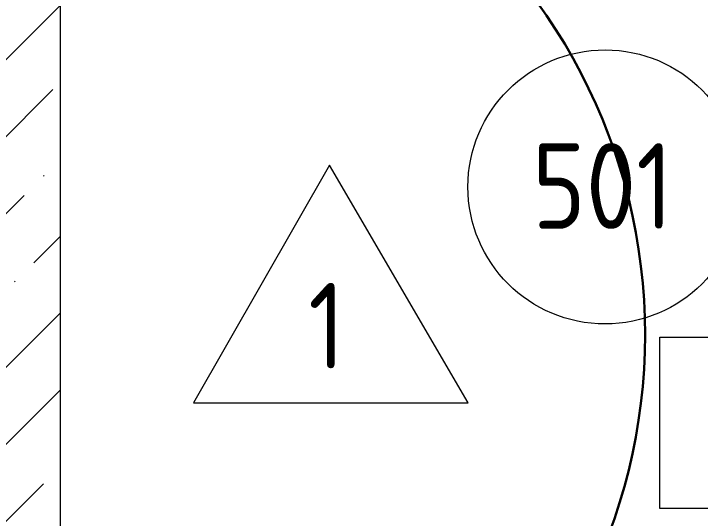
# Model space of a CAD drawing. Header units: millimetres. Extents: x -60946 to 138510, y -262288 to 24501.
# Drawn here: x 42074 to 44077, y -246429 to -244956 of the extents above; entities that cross this region are included whole.
import ezdxf

# ---------------------------------------------------------------- set-up
doc = ezdxf.new("R2010")
doc.units = ezdxf.units.MM
doc.layers.add('2)Тип-4', color=7, linetype='Continuous', lineweight=30, true_color=0x0080c0)
for name, color, linetype, lineweight in [('Аннотация', 7, 'Continuous', 20), ('Марки помещений', 7, 'Continuous', 20), ('Отметки', 7, 'Continuous', 9), ('Стены наружные', 7, 'Continuous', 18), ('Стены несущие', 7, 'Continuous', 30)]:
    doc.layers.add(name, color=color, linetype=linetype, lineweight=lineweight)
doc.styles.add('GOST Common_2', font='', dxfattribs={"width": 0.9, "height": 250})
doc.styles.get('GOST Common_2').set_extended_font_data('GOST Common')

# ---------------------------------------------------------------- blocks, each defined once
blk = doc.blocks.new('ADSK_Марка_Помещение_ОдноЗначение - Номер-159740-Маркировочный 5-й')
at = {"layer": 'Марки помещений'}
blk.add_circle((0, 0), 4, dxfattribs=at)
blk = doc.blocks.new('Высотные отметки - Рамка-12095-Маркировочный 5-й')
at = {"layer": 'Аннотация', "lineweight": 20}
for p, q in [((-6.5, 0), (-6.5, 5)), ((-6.5, 5), (6.5, 5)), ((6.5, 5), (6.5, 0)), ((6.5, 0), (-6.5, 0))]:
    blk.add_line(p, q, dxfattribs=at)
blk = doc.blocks.new('ADSK_Марка_Помещение_ТипПола_ГОСТ21-501-2011 - Отделка пола-1456712-Маркировочный 5-й')
at = {"layer": 'Марки помещений'}
for p, q in [((0, 6.934), (-3.965, 0)), ((4.041, 0), (0, 6.934)), ((-3.965, 0), (4.041, 0))]:
    blk.add_line(p, q, dxfattribs=at)

msp = doc.modelspace()

# ---------------------------------------------------------------- hatches: boundary and pattern name
at = {"layer": 'Стены наружные', "lineweight": 9}
h = msp.add_hatch(dxfattribs=at)
h.set_pattern_fill('FP_2', color=256, style=0, pattern_type=2)
h.set_pattern_definition([(45, (9.36, -250313.7), (84.18955, 308.69595), [396.875, -79.375, 3.353, -76.022])])
h.paths.add_polyline_path([(42009.3615, -247708.7359), (42209.3615, -247708.7359), (42209.3615, -244562.7272), (42189.3615, -244562.7272), (42189.3615, -243381.782), (42209.3615, -243377.1189), (42209.3615, -239108.7359), (42009.3615, -239108.7359), (42009.3615, -247683.7359)])

# ---------------------------------------------------------------- linework, layer by layer
at = {"layer": '2)Тип-4', "color": 5}
msp.add_lwpolyline([(36552.0483, -247317.346, -0.52056705), (36552.0483, -244782.2598, -0.52056705), (36552.0483, -243217.1748, -0.52056705), (36552.0483, -241756.6908, -0.52056705), (38071.6223, -241306.3471, -0.52056705), (40743.0456, -241306.3471, -0.52056705), (43117.6303, -241306.3471, -0.52056705), (43211.0209, -242714.1555, -0.52056705), (43211.0209, -244539.7916, -0.52056705), (43211.0209, -247247.2129, -0.52056705), (41145.1904, -247317.346, -0.52056705), (38639.2337, -247317.346, -0.52056705)], format="xyb", close=True, dxfattribs=at)
at = {"layer": 'Стены несущие', "lineweight": 9}
msp.add_line((42209.3615, -244562.7272), (42209.3615, -247083.7359), dxfattribs=at)

# ---------------------------------------------------------------- block references
at = {"layer": 'Марки помещений', "xscale": 99.99999999999993, "yscale": 99.99999999999993, "zscale": 99.99999999999993}
for name, p in [('ADSK_Марка_Помещение_ОдноЗначение - Номер-159740-Маркировочный 5-й', (43798.8734, -245461.8899)), ('ADSK_Марка_Помещение_ТипПола_ГОСТ21-501-2011 - Отделка пола-1456712-Маркировочный 5-й', (42995.3681, -246092.0153))]:
    msp.add_blockref(name, p, dxfattribs=at)
at = {"layer": 'Отметки', "lineweight": 20, "xscale": 99.99999999999993, "yscale": 99.99999999999993, "zscale": 99.99999999999993}
msp.add_blockref('Высотные отметки - Рамка-12095-Маркировочный 5-й', (44608.8752, -246400.6254), dxfattribs=at)

# ---------------------------------------------------------------- texts
at = {"layer": 'Марки помещений', "lineweight": 9, "char_height": 250, "attachment_point": 1, "style": 'GOST Common_2'}
for s, insert, width in [('501', (43586.4662, -245334.1649), 526.708687), ('\\fGOST Common|b0|i0|c204|p34|;\\W.9;1', (42933.4357, -245742.0061), 137.088562)]:
    msp.add_mtext(s, dxfattribs=dict(at, insert=insert, width=width))

doc.saveas('drawing.dxf')
